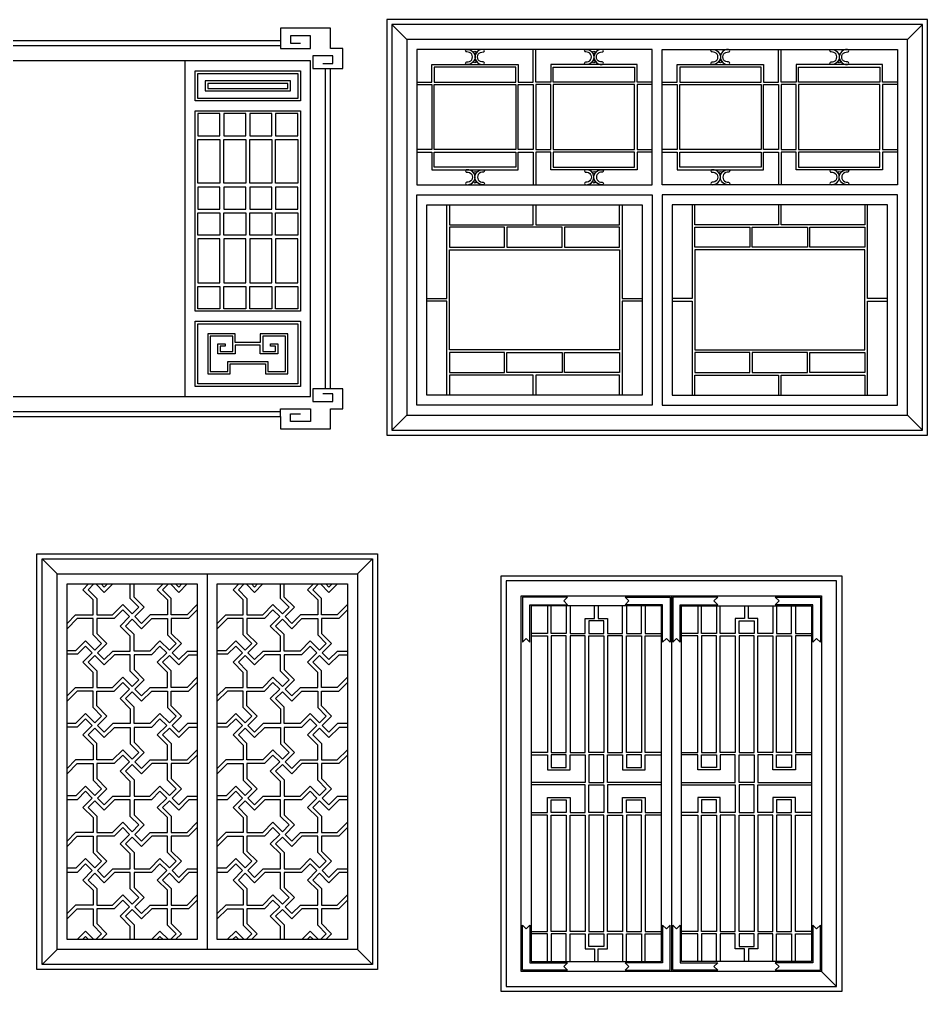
# Model space of a CAD drawing. Extents: x -66030 to 95157, y -13132 to 45879.
# Drawn here: x 46449 to 50076, y 12724 to 16606 of the extents above; entities that cross this region are included whole.
import ezdxf

# ---------------------------------------------------------------- set-up
doc = ezdxf.new("R2010")
doc.units = 0
doc.header["$LTSCALE"] = 100
doc.header["$MEASUREMENT"] = 0
for name, color, linetype in [('3', 11, 'CONTINUOUS'), ('4', 121, 'CONTINUOUS'), ('7', 105, 'CONTINUOUS')]:
    doc.layers.add(name, color=color, linetype=linetype)

# ---------------------------------------------------------------- blocks, each defined once
blk = doc.blocks.new('窗-019')
at = {"layer": '3'}
for points in [[(200, 1550), (200, 1520), (80, 1520), (80, 1570), (160, 1570), (160, 1540), (120, 1540)], [(2000, 1550), (2000, 1520), (2120, 1520), (2120, 1570), (2040, 1570), (2040, 1540), (2080, 1540)], [(2000, 1530), (200, 1530)], [(0, 1440), (70, 1440), (70, 1490), (-10, 1490), (-10, 1460), (30, 1460)], [(2170, 1460), (2210, 1460), (2210, 1490), (2130, 1490), (2130, 1440), (2200, 1440)], [(20, 1440), (20, 160)], [(2180, 160), (2180, 1440)], [(0, 160), (70, 160), (70, 110), (-10, 110), (-10, 140), (30, 140)], [(2200, 160), (2130, 160), (2130, 110), (2210, 110), (2210, 140), (2170, 140)], [(199.83, 50), (199.83, 80), (80, 80), (80, 30), (160, 30), (160, 60), (120, 60)], [(2000, 50), (2000, 80), (2120, 80), (2120, 30), (2040, 30), (2040, 60), (2080, 60)], [(200, 70), (2000, 70)]]:
    blk.add_lwpolyline(points, dxfattribs=at)
for points in [[(530, 1320), (530, 1420), (130, 1420), (130, 1320)], [(1670, 1320), (1670, 1420), (2070, 1420), (2070, 1320)], [(500, 1390), (500, 1350), (160, 1350), (160, 1390)], [(490, 1380), (490, 1360), (170, 1360), (170, 1380)], [(1700, 1390), (1700, 1350), (2040, 1350), (2040, 1390)], [(1710, 1380), (1710, 1360), (2030, 1360), (2030, 1380)], [(130, 1260), (218.75, 1260), (218.75, 1171.25), (130, 1171.25)], [(233.75, 1260), (322.5, 1260), (322.5, 1171.25), (233.75, 1171.25)], [(337.5, 1260), (426.25, 1260), (426.25, 1171.25), (337.5, 1171.25)], [(441.25, 1260), (530, 1260), (530, 1171.25), (441.25, 1171.25)], [(1758.75, 1260), (1670, 1260), (1670, 1171.25), (1758.75, 1171.25)], [(1862.5, 1260), (1773.75, 1260), (1773.75, 1171.25), (1862.5, 1171.25)], [(1966.25, 1260), (1877.5, 1260), (1877.5, 1171.25), (1966.25, 1171.25)], [(2070, 1260), (1981.25, 1260), (1981.25, 1171.25), (2070, 1171.25)], [(130, 1156.25), (130, 981.25), (218.75, 981.25), (218.75, 1156.25)], [(233.75, 1156.25), (233.75, 981.25), (322.5, 981.25), (322.5, 1156.25)], [(337.5, 1156.25), (337.5, 981.25), (426.25, 981.25), (426.25, 1156.25)], [(441.25, 1156.25), (441.25, 981.25), (530, 981.25), (530, 1156.25)], [(1758.75, 1156.25), (1758.75, 981.25), (1670, 981.25), (1670, 1156.25)], [(1862.5, 1156.25), (1862.5, 981.25), (1773.75, 981.25), (1773.75, 1156.25)], [(1966.25, 1156.25), (1966.25, 981.25), (1877.5, 981.25), (1877.5, 1156.25)], [(2070, 1156.25), (2070, 981.25), (1981.25, 981.25), (1981.25, 1156.25)], [(130, 966.25), (218.75, 966.25), (218.75, 877.5), (130, 877.5)], [(233.75, 966.25), (322.5, 966.25), (322.5, 877.5), (233.75, 877.5)], [(337.5, 966.25), (426.25, 966.25), (426.25, 877.5), (337.5, 877.5)], [(441.25, 966.25), (530, 966.25), (530, 877.5), (441.25, 877.5)], [(1758.75, 966.25), (1670, 966.25), (1670, 877.5), (1758.75, 877.5)], [(1862.5, 966.25), (1773.75, 966.25), (1773.75, 877.5), (1862.5, 877.5)], [(1966.25, 966.25), (1877.5, 966.25), (1877.5, 877.5), (1966.25, 877.5)], [(2070, 966.25), (1981.25, 966.25), (1981.25, 877.5), (2070, 877.5)], [(130, 773.75), (218.75, 773.75), (218.75, 862.5), (130, 862.5)], [(233.75, 773.75), (322.5, 773.75), (322.5, 862.5), (233.75, 862.5)], [(337.5, 773.75), (426.25, 773.75), (426.25, 862.5), (337.5, 862.5)], [(441.25, 773.75), (530, 773.75), (530, 862.5), (441.25, 862.5)], [(1758.75, 773.75), (1670, 773.75), (1670, 862.5), (1758.75, 862.5)], [(1862.5, 773.75), (1773.75, 773.75), (1773.75, 862.5), (1862.5, 862.5)], [(1966.25, 773.75), (1877.5, 773.75), (1877.5, 862.5), (1966.25, 862.5)], [(2070, 773.75), (1981.25, 773.75), (1981.25, 862.5), (2070, 862.5)], [(130, 583.75), (130, 758.75), (218.75, 758.75), (218.75, 583.75)], [(233.75, 583.75), (233.75, 758.75), (322.5, 758.75), (322.5, 583.75)], [(337.5, 583.75), (337.5, 758.75), (426.25, 758.75), (426.25, 583.75)], [(441.25, 583.75), (441.25, 758.75), (530, 758.75), (530, 583.75)], [(1758.75, 583.75), (1758.75, 758.75), (1670, 758.75), (1670, 583.75)], [(1862.5, 583.75), (1862.5, 758.75), (1773.75, 758.75), (1773.75, 583.75)], [(1966.25, 583.75), (1966.25, 758.75), (1877.5, 758.75), (1877.5, 583.75)], [(2070, 583.75), (2070, 758.75), (1981.25, 758.75), (1981.25, 583.75)], [(130, 480), (218.75, 480), (218.75, 568.75), (130, 568.75)], [(233.75, 480), (322.5, 480), (322.5, 568.75), (233.75, 568.75)], [(337.5, 480), (426.25, 480), (426.25, 568.75), (337.5, 568.75)], [(441.25, 480), (530, 480), (530, 568.75), (441.25, 568.75)], [(1758.75, 480), (1670, 480), (1670, 568.75), (1758.75, 568.75)], [(1862.5, 480), (1773.75, 480), (1773.75, 568.75), (1862.5, 568.75)], [(1966.25, 480), (1877.5, 480), (1877.5, 568.75), (1966.25, 568.75)], [(2070, 480), (1981.25, 480), (1981.25, 568.75), (2070, 568.75)], [(130, 180), (530, 180), (530, 420), (130, 420)], [(2070, 180), (1670, 180), (1670, 420), (2070, 420)], [(260, 260), (260, 220), (170, 220), (170, 380), (280, 380), (280, 345), (380, 345), (380, 380), (490, 380), (490, 220), (400, 220), (400, 260)], [(390, 310), (390, 370), (480, 370), (480, 230), (410, 230), (410, 270), (250, 270), (250, 230), (180, 230), (180, 370), (270, 370), (270, 310), (220, 310), (220, 330), (240, 330), (240, 340), (210, 340), (210, 300), (280, 300), (280, 335), (380, 335), (380, 300), (450, 300), (450, 340), (420, 340), (420, 330), (440, 330), (440, 310)], [(1940, 260), (1940, 220), (2030, 220), (2030, 380), (1920, 380), (1920, 345), (1820, 345), (1820, 380), (1710, 380), (1710, 220), (1800, 220), (1800, 260)], [(1810, 310), (1810, 370), (1720, 370), (1720, 230), (1790, 230), (1790, 270), (1950, 270), (1950, 230), (2020, 230), (2020, 370), (1930, 370), (1930, 310), (1980, 310), (1980, 330), (1960, 330), (1960, 340), (1990, 340), (1990, 300), (1920, 300), (1920, 335), (1820, 335), (1820, 300), (1750, 300), (1750, 340), (1780, 340), (1780, 330), (1760, 330), (1760, 310)]]:
    blk.add_lwpolyline(points, close=True, dxfattribs=at)
at = {"layer": '4'}
for p, q in [((580, 130), (580, 1470)), ((1620, 130), (1620, 1470))]:
    blk.add_line(p, q, dxfattribs=at)
for points in [[(2000, 50), (2000, 0), (2200, 0), (2200, 80), (2250, 80), (2250, 160), (2200, 160), (2200, 1440), (2250, 1440), (2250, 1520), (2200, 1520), (2200, 1600), (2000, 1600), (2000, 1550), (200, 1550), (200, 1600), (0, 1600), (0, 1520), (-50, 1520), (-50, 1440), (0, 1440), (0, 160), (-50, 160), (-50, 80), (0, 80), (0, 0), (200, 0), (200, 50)], [(80, 130), (2120, 130), (2120, 1470), (80, 1470)]]:
    blk.add_lwpolyline(points, close=True, dxfattribs=at)
for points in [[(0, 1550), (0, 1550), (0, 1520)], [(0, 80), (0, 50)], [(2200, 50), (2200, 80)]]:
    blk.add_lwpolyline(points, dxfattribs=at)
at = {"layer": '7'}
for points in [[(540, 1310), (540, 1430), (120, 1430), (120, 1310)], [(1660, 1310), (1660, 1430), (2080, 1430), (2080, 1310)], [(120, 470), (540, 470), (540, 1270), (120, 1270)], [(2080, 470), (1660, 470), (1660, 1270), (2080, 1270)], [(120, 170), (540, 170), (540, 430), (120, 430)], [(2080, 170), (1660, 170), (1660, 430), (2080, 430)]]:
    blk.add_lwpolyline(points, close=True, dxfattribs=at)
blk = doc.blocks.new('窗-018')
at = {"layer": '3'}
for points in [[(20, 20), (2140, 20), (2140, 1640), (20, 1640)], [(190, 1470), (190, 1410), (515, 1410), (515, 1470)], [(990, 1470), (990, 1410), (665, 1410), (665, 1470)], [(1170, 1470), (1170, 1410), (1495, 1410), (1495, 1470)], [(1970, 1470), (1970, 1410), (1645, 1410), (1645, 1470)], [(190, 1140), (190, 1400), (515, 1400), (515, 1140)], [(525, 1140), (525, 1400), (585, 1400), (585, 1140)], [(655, 1140), (655, 1400), (595, 1400), (595, 1140)], [(990, 1140), (990, 1400), (665, 1400), (665, 1140)], [(1170, 1140), (1170, 1400), (1495, 1400), (1495, 1140)], [(1505, 1140), (1505, 1400), (1565, 1400), (1565, 1140)], [(1635, 1140), (1635, 1400), (1575, 1400), (1575, 1140)], [(1970, 1140), (1970, 1400), (1645, 1400), (1645, 1140)], [(515, 1130), (515, 1070), (190, 1070), (190, 1130)], [(665, 1130), (665, 1070), (990, 1070), (990, 1130)], [(1495, 1130), (1495, 1070), (1170, 1070), (1170, 1130)], [(1645, 1130), (1645, 1070), (1970, 1070), (1970, 1130)], [(250, 750), (470, 750), (470, 830), (250, 830)], [(480, 830), (480, 750), (700, 750), (700, 830)], [(710, 750), (930, 750), (930, 830), (710, 830)], [(1450, 750), (1230, 750), (1230, 830), (1450, 830)], [(1680, 830), (1680, 750), (1460, 750), (1460, 830)], [(1910, 750), (1690, 750), (1690, 830), (1910, 830)], [(930, 740), (930, 340), (250, 340), (250, 740)], [(1230, 740), (1230, 340), (1910, 340), (1910, 740)], [(470, 250), (470, 330), (250, 330), (250, 250)], [(700, 330), (700, 250), (480, 250), (480, 330)], [(710, 330), (930, 330), (930, 250), (710, 250)], [(1450, 330), (1230, 330), (1230, 250), (1450, 250)], [(1460, 330), (1460, 250), (1680, 250), (1680, 330)], [(1690, 250), (1690, 330), (1910, 330), (1910, 250)]]:
    blk.add_lwpolyline(points, close=True, dxfattribs=at)
for points in [[(120, 1410), (180, 1410), (180, 1480), (525, 1480), (525, 1410), (585, 1410), (585, 1540)], [(1060, 1410), (1000, 1410), (1000, 1480), (655, 1480), (655, 1410), (595, 1410), (595, 1540)], [(1100, 1410), (1160, 1410), (1160, 1480), (1505, 1480), (1505, 1410), (1565, 1410), (1565, 1540)], [(2040, 1410), (1980, 1410), (1980, 1480), (1635, 1480), (1635, 1410), (1575, 1410), (1575, 1540)], [(120, 1400), (180, 1400), (180, 1140), (120, 1140)], [(1060, 1400), (1000, 1400), (1000, 1140), (1060, 1140)], [(1100, 1400), (1160, 1400), (1160, 1140), (1100, 1140)], [(2040, 1400), (1980, 1400), (1980, 1140), (2040, 1140)], [(120, 1130), (180, 1130), (180, 1060), (525, 1060), (525, 1130), (585, 1130), (585, 1000)], [(1060, 1130), (1000, 1130), (1000, 1060), (655, 1060), (655, 1130), (595, 1130), (595, 1000)], [(1100, 1130), (1160, 1130), (1160, 1060), (1505, 1060), (1505, 1130), (1565, 1130), (1565, 1000)], [(2040, 1130), (1980, 1130), (1980, 1060), (1635, 1060), (1635, 1130), (1575, 1130), (1575, 1000)], [(160, 545), (240, 545), (240, 920)], [(250, 920), (250, 840), (585, 840), (585, 920)], [(595, 920), (595, 840), (930, 840), (930, 920)], [(940, 920), (940, 545), (1020, 545)], [(1220, 920), (1220, 545), (1140, 545)], [(1565, 920), (1565, 840), (1230, 840), (1230, 920)], [(1910, 920), (1910, 840), (1575, 840), (1575, 920)], [(2000, 545), (1920, 545), (1920, 920)], [(240, 160), (240, 535), (160, 535)], [(1020, 535), (940, 535), (940, 160)], [(1140, 535), (1220, 535), (1220, 160)], [(1920, 160), (1920, 535), (2000, 535)], [(585, 160), (585, 240), (250, 240), (250, 160)], [(930, 160), (930, 240), (595, 240), (595, 160)], [(1230, 160), (1230, 240), (1565, 240), (1565, 160)], [(1575, 160), (1575, 240), (1910, 240), (1910, 160)]]:
    blk.add_lwpolyline(points, dxfattribs=at)
for points in [[(319.9, 1490.1, 1.135164), (319.9, 1530, -1.012938), (319.9, 1539.9, -1.09276), (319.9, 1480.1, -1.012068)], [(385.1, 1490.1, -1.135164), (385.1, 1530, 1.012938), (385.1, 1539.9, 1.09276), (385.1, 1480.1, 1.012068)], [(794.9, 1490.1, 1.135164), (794.9, 1530, -1.012938), (794.9, 1539.9, -1.09276), (794.9, 1480.1, -1.012068)], [(860.1, 1490.1, -1.135164), (860.1, 1530, 1.012938), (860.1, 1539.9, 1.09276), (860.1, 1480.1, 1.012068)], [(1299.9, 1490.1, 1.135164), (1299.9, 1530, -1.012938), (1299.9, 1539.9, -1.09276), (1299.9, 1480.1, -1.012068)], [(1365.1, 1490.1, -1.135164), (1365.1, 1530, 1.012938), (1365.1, 1539.9, 1.09276), (1365.1, 1480.1, 1.012068)], [(1774.9, 1490.1, 1.135164), (1774.9, 1530, -1.012938), (1774.9, 1539.9, -1.09276), (1774.9, 1480.1, -1.012068)], [(1840.1, 1490.1, -1.135164), (1840.1, 1530, 1.012938), (1840.1, 1539.9, 1.09276), (1840.1, 1480.1, 1.012068)], [(319.9, 1049.9, -1.135164), (319.9, 1010.1, 1.012938), (319.9, 1000.1, 1.09276), (319.9, 1059.9, 1.012068)], [(385.1, 1049.9, 1.135164), (385.1, 1010.1, -1.012938), (385.1, 1000.1, -1.09276), (385.1, 1059.9, -1.012068)], [(794.9, 1049.9, -1.135164), (794.9, 1010.1, 1.012938), (794.9, 1000.1, 1.09276), (794.9, 1059.9, 1.012068)], [(860.1, 1049.9, 1.135164), (860.1, 1010.1, -1.012938), (860.1, 1000.1, -1.09276), (860.1, 1059.9, -1.012068)], [(1299.9, 1049.9, -1.135164), (1299.9, 1010.1, 1.012938), (1299.9, 1000.1, 1.09276), (1299.9, 1059.9, 1.012068)], [(1365.1, 1049.9, 1.135164), (1365.1, 1010.1, -1.012938), (1365.1, 1000.1, -1.09276), (1365.1, 1059.9, -1.012068)], [(1774.9, 1049.9, -1.135164), (1774.9, 1010.1, 1.012938), (1774.9, 1000.1, 1.09276), (1774.9, 1059.9, 1.012068)], [(1840.1, 1049.9, 1.135164), (1840.1, 1010.1, -1.012938), (1840.1, 1000.1, -1.09276), (1840.1, 1059.9, -1.012068)]]:
    blk.add_lwpolyline(points, format="xyb", close=True, dxfattribs=at)
for centre in [(352.4, 1528.2), (827.6, 1528.2), (352.4, 1491.8), (827.6, 1491.8), (1332.4, 1491.8), (1807.6, 1491.8), (352.4, 1048.2), (827.6, 1048.2), (1332.4, 1048.2), (1807.6, 1048.2), (352.4, 1011.8), (827.6, 1011.8)]:
    blk.add_circle(centre, 5, dxfattribs=at)
at = {"layer": '4'}
for points in [[(0, 0), (2160, 0), (2160, 1660), (0, 1660)], [(80, 80), (2080, 80), (2080, 1580), (80, 1580)]]:
    blk.add_lwpolyline(points, close=True, dxfattribs=at)
at = {"layer": '7'}
for p, q in [((80, 1580), (20, 1640)), ((2140, 1640), (2080, 1580)), ((80, 80), (20, 20)), ((2080, 80), (2140, 20))]:
    blk.add_line(p, q, dxfattribs=at)
for points in [[(1060, 1000), (1060, 1540), (120, 1540), (120, 1000)], [(1100, 1000), (1100, 1540), (2040, 1540), (2040, 1000)], [(1060, 120), (120, 120), (120, 960), (1060, 960)], [(1100, 120), (2040, 120), (2040, 960), (1100, 960)], [(1020, 160), (160, 160), (160, 920), (1020, 920)], [(1140, 160), (2000, 160), (2000, 920), (1140, 920)]]:
    blk.add_lwpolyline(points, close=True, dxfattribs=at)
blk = doc.blocks.new('窗-024')
at = {"layer": '3'}
for points in [[(20, 1640), (1340, 1640), (1340, 20), (20, 20)], [(303.1, 1272.2), (372.5, 1272.2), (372.5, 1331.5), (331.9, 1372.1), (369.4, 1409.6), (342.5, 1436.5), (308.1, 1402.1), (238.7, 1402.1), (238.7, 1342.8), (279.4, 1302.2), (241.9, 1264.7), (268.7, 1237.8)], [(903.1, 1272.2), (972.5, 1272.2), (972.5, 1331.5), (931.9, 1372.1), (969.4, 1409.6), (942.5, 1436.5), (908.1, 1402.1), (838.7, 1402.1), (838.7, 1342.8), (879.4, 1302.2), (841.9, 1264.7), (868.7, 1237.8)], [(521.2, 1336.6), (555.6, 1302.2), (528.7, 1275.3), (491.2, 1312.8), (450.6, 1272.2), (387.5, 1272.2), (387.5, 1337.7), (353.1, 1372.1), (380, 1399), (417.5, 1361.5), (458.1, 1402.1), (521.2, 1402.1)], [(1121.2, 1336.6), (1155.6, 1302.2), (1128.7, 1275.3), (1091.2, 1312.8), (1050.6, 1272.2), (987.5, 1272.2), (987.5, 1337.7), (953.1, 1372.1), (980, 1399), (1017.5, 1361.5), (1058.1, 1402.1), (1121.2, 1402.1)], [(428.1, 1157.3), (390.6, 1119.8), (417.5, 1092.9), (451.9, 1127.3), (521.2, 1127.3), (521.2, 1186.6), (480.6, 1227.2), (518.1, 1264.7), (491.2, 1291.6), (456.9, 1257.2), (387.5, 1257.2), (387.5, 1197.9)], [(1028.1, 1157.3), (990.6, 1119.8), (1017.5, 1092.9), (1051.9, 1127.3), (1121.2, 1127.3), (1121.2, 1186.6), (1080.6, 1227.2), (1118.1, 1264.7), (1091.2, 1291.6), (1056.9, 1257.2), (987.5, 1257.2), (987.5, 1197.9)], [(238.7, 1192.8), (238.7, 1127.3), (301.9, 1127.3), (342.5, 1167.9), (380, 1130.4), (406.9, 1157.3), (372.5, 1191.7), (372.5, 1257.2), (309.4, 1257.2), (268.7, 1216.6), (231.2, 1254.1), (204.4, 1227.2)], [(838.7, 1192.8), (838.7, 1127.3), (901.9, 1127.3), (942.5, 1167.9), (980, 1130.4), (1006.9, 1157.3), (972.5, 1191.7), (972.5, 1257.2), (909.4, 1257.2), (868.7, 1216.6), (831.2, 1254.1), (804.4, 1227.2)], [(369.4, 1119.8), (331.9, 1082.3), (372.5, 1041.7), (372.5, 982.4), (303.1, 982.4), (268.7, 948), (241.9, 974.9), (279.4, 1012.4), (238.7, 1053), (238.7, 1112.3), (308.1, 1112.3), (342.5, 1146.7)], [(969.4, 1119.8), (931.9, 1082.3), (972.5, 1041.7), (972.5, 982.4), (903.1, 982.4), (868.7, 948), (841.9, 974.9), (879.4, 1012.4), (838.7, 1053), (838.7, 1112.3), (908.1, 1112.3), (942.5, 1146.7)], [(528.7, 985.5), (491.2, 1023), (450.6, 982.4), (387.5, 982.4), (387.5, 1047.9), (353.1, 1082.3), (380, 1109.2), (417.5, 1071.7), (458.1, 1112.3), (521.2, 1112.3), (521.2, 1046.8), (555.6, 1012.4), (528.7, 985.5)], [(1128.7, 985.5), (1091.2, 1023), (1050.6, 982.4), (987.5, 982.4), (987.5, 1047.9), (953.1, 1082.3), (980, 1109.2), (1017.5, 1071.7), (1058.1, 1112.3), (1121.2, 1112.3), (1121.2, 1046.8), (1155.6, 1012.4), (1128.7, 985.5)], [(387.5, 967.4), (387.5, 908.1), (428.1, 867.5), (390.6, 830), (417.5, 803.1), (451.9, 837.5), (521.2, 837.5), (521.2, 896.8), (480.6, 937.4), (518.1, 974.9), (491.2, 1001.8), (456.9, 967.4)], [(987.5, 967.4), (987.5, 908.1), (1028.1, 867.5), (990.6, 830), (1017.5, 803.1), (1051.9, 837.5), (1121.2, 837.5), (1121.2, 896.8), (1080.6, 937.4), (1118.1, 974.9), (1091.2, 1001.8), (1056.9, 967.4)], [(372.5, 901.9), (406.9, 867.5), (380, 840.6), (342.5, 878.1), (301.9, 837.5), (238.7, 837.5), (238.7, 903), (204.4, 937.4), (231.2, 964.3), (268.7, 926.8), (309.4, 967.4), (372.5, 967.4)], [(972.5, 901.9), (1006.9, 867.5), (980, 840.6), (942.5, 878.1), (901.9, 837.5), (838.7, 837.5), (838.7, 903), (804.4, 937.4), (831.2, 964.3), (868.7, 926.8), (909.4, 967.4), (972.5, 967.4)], [(238.7, 763.2), (279.4, 722.6), (241.9, 685.1), (268.7, 658.2), (303.1, 692.6), (372.5, 692.6), (372.5, 751.9), (331.9, 792.5), (369.4, 830), (342.5, 856.9), (308.1, 822.5), (238.7, 822.5)], [(838.7, 763.2), (879.4, 722.6), (841.9, 685.1), (868.7, 658.2), (903.1, 692.6), (972.5, 692.6), (972.5, 751.9), (931.9, 792.5), (969.4, 830), (942.5, 856.9), (908.1, 822.5), (838.7, 822.5)], [(521.2, 822.5), (458.1, 822.5), (417.5, 781.9), (380, 819.4), (353.1, 792.5), (387.5, 758.1), (387.5, 692.6), (450.6, 692.6), (491.2, 733.2), (528.7, 695.7), (555.6, 722.6), (521.2, 757)], [(1121.2, 822.5), (1058.1, 822.5), (1017.5, 781.9), (980, 819.4), (953.1, 792.5), (987.5, 758.1), (987.5, 692.6), (1050.6, 692.6), (1091.2, 733.2), (1128.7, 695.7), (1155.6, 722.6), (1121.2, 757)], [(387.5, 677.6), (387.5, 618.3), (428.1, 577.7), (390.6, 540.2), (417.5, 513.3), (451.9, 547.7), (521.2, 547.7), (521.2, 607), (480.6, 647.6), (518.1, 685.1), (491.2, 712), (456.9, 677.6)], [(987.5, 677.6), (987.5, 618.3), (1028.1, 577.7), (990.6, 540.2), (1017.5, 513.3), (1051.9, 547.7), (1121.2, 547.7), (1121.2, 607), (1080.6, 647.6), (1118.1, 685.1), (1091.2, 712), (1056.9, 677.6)], [(268.7, 637), (231.2, 674.5), (204.4, 647.6), (238.7, 613.2), (238.7, 547.7), (301.9, 547.7), (342.5, 588.3), (380, 550.8), (406.9, 577.7), (372.5, 612.1), (372.5, 677.6), (309.4, 677.6)], [(868.7, 637), (831.2, 674.5), (804.4, 647.6), (838.7, 613.2), (838.7, 547.7), (901.9, 547.7), (942.5, 588.3), (980, 550.8), (1006.9, 577.7), (972.5, 612.1), (972.5, 677.6), (909.4, 677.6)], [(238.7, 473.4), (279.4, 432.8), (241.9, 395.3), (268.7, 368.4), (303.1, 402.8), (372.5, 402.8), (372.5, 462.1), (331.9, 502.7), (369.4, 540.2), (342.5, 567.1), (308.1, 532.7), (238.7, 532.7)], [(838.7, 473.4), (879.4, 432.8), (841.9, 395.3), (868.7, 368.4), (903.1, 402.8), (972.5, 402.8), (972.5, 462.1), (931.9, 502.7), (969.4, 540.2), (942.5, 567.1), (908.1, 532.7), (838.7, 532.7)], [(521.2, 532.7), (458.1, 532.7), (417.5, 492.1), (380, 529.6), (353.1, 502.7), (387.5, 468.3), (387.5, 402.8), (450.6, 402.8), (491.2, 443.4), (528.7, 405.9), (555.6, 432.8), (521.2, 467.2)], [(1121.2, 532.7), (1058.1, 532.7), (1017.5, 492.1), (980, 529.6), (953.1, 502.7), (987.5, 468.3), (987.5, 402.8), (1050.6, 402.8), (1091.2, 443.4), (1128.7, 405.9), (1155.6, 432.8), (1121.2, 467.2)], [(387.5, 387.8), (387.5, 328.5), (428.1, 287.9), (390.6, 250.4), (417.5, 223.5), (451.9, 257.9), (521.2, 257.9), (521.2, 317.2), (480.6, 357.8), (518.1, 395.3), (491.2, 422.2), (456.9, 387.8)], [(987.5, 387.8), (987.5, 328.5), (1028.1, 287.9), (990.6, 250.4), (1017.5, 223.5), (1051.9, 257.9), (1121.2, 257.9), (1121.2, 317.2), (1080.6, 357.8), (1118.1, 395.3), (1091.2, 422.2), (1056.9, 387.8)], [(268.7, 347.2), (231.2, 384.7), (204.4, 357.8), (238.7, 323.4), (238.7, 257.9), (301.9, 257.9), (342.5, 298.5), (380, 261), (406.9, 287.9), (372.5, 322.3), (372.5, 387.8), (309.4, 387.8)], [(868.7, 347.2), (831.2, 384.7), (804.4, 357.8), (838.7, 323.4), (838.7, 257.9), (901.9, 257.9), (942.5, 298.5), (980, 261), (1006.9, 287.9), (972.5, 322.3), (972.5, 387.8), (909.4, 387.8)]]:
    blk.add_lwpolyline(points, close=True, dxfattribs=at)
for points in [[(120, 1382.7), (154.4, 1417.1), (223.7, 1417.1), (223.7, 1476.4), (183.1, 1517), (206.2, 1540)], [(227.4, 1540), (204.4, 1517), (238.7, 1482.6), (238.7, 1417.1), (301.9, 1417.1), (342.5, 1457.7), (380, 1420.2), (406.9, 1447.1), (372.5, 1481.5), (372.5, 1540)], [(302.4, 1540), (268.7, 1506.4), (235.1, 1540)], [(256.3, 1540), (268.7, 1527.6), (281.2, 1540)], [(503.7, 1540), (480.6, 1517), (521.2, 1476.4), (521.2, 1417.1), (451.9, 1417.1), (417.5, 1382.7), (390.6, 1409.6), (428.1, 1447.1), (387.5, 1487.7), (387.5, 1540)], [(640, 1457.7), (599.4, 1417.1), (536.2, 1417.1), (536.2, 1482.6), (501.9, 1517), (524.9, 1540)], [(532.6, 1540), (566.2, 1506.4), (599.9, 1540)], [(578.7, 1540), (566.2, 1527.6), (553.8, 1540)], [(720, 1382.7), (754.4, 1417.1), (823.7, 1417.1), (823.7, 1476.4), (783.1, 1517), (806.2, 1540)], [(827.4, 1540), (804.4, 1517), (838.7, 1482.6), (838.7, 1417.1), (901.9, 1417.1), (942.5, 1457.7), (980, 1420.2), (1006.9, 1447.1), (972.5, 1481.5), (972.5, 1540)], [(902.4, 1540), (868.7, 1506.4), (835.1, 1540)], [(856.3, 1540), (868.7, 1527.6), (881.2, 1540)], [(1103.7, 1540), (1080.6, 1517), (1121.2, 1476.4), (1121.2, 1417.1), (1051.9, 1417.1), (1017.5, 1382.7), (990.6, 1409.6), (1028.1, 1447.1), (987.5, 1487.7), (987.5, 1540)], [(1240, 1457.7), (1199.4, 1417.1), (1136.2, 1417.1), (1136.2, 1482.6), (1101.9, 1517), (1124.9, 1540)], [(1132.6, 1540), (1166.2, 1506.4), (1199.9, 1540)], [(1178.7, 1540), (1166.2, 1527.6), (1153.8, 1540)], [(640, 1436.5), (605.6, 1402.1), (536.2, 1402.1), (536.2, 1342.8), (576.9, 1302.2), (539.4, 1264.7), (566.2, 1237.8), (600.6, 1272.2), (640, 1272.2)], [(1240, 1436.5), (1205.6, 1402.1), (1136.2, 1402.1), (1136.2, 1342.8), (1176.9, 1302.2), (1139.4, 1264.7), (1166.2, 1237.8), (1200.6, 1272.2), (1240, 1272.2)], [(120, 1274.1), (155.1, 1274.1), (193.7, 1312.8), (231.2, 1275.3), (258.1, 1302.2), (223.7, 1336.6), (223.7, 1402.1), (160.6, 1402.1), (120, 1361.5)], [(720, 1274.1), (755.1, 1274.1), (793.7, 1312.8), (831.2, 1275.3), (858.1, 1302.2), (823.7, 1336.6), (823.7, 1402.1), (760.6, 1402.1), (720, 1361.5)], [(120, 1092.9), (154.4, 1127.3), (223.7, 1127.3), (223.7, 1186.6), (183.1, 1227.2), (220.6, 1264.7), (193.7, 1291.6), (161.3, 1259.1), (120, 1259.1)], [(720, 1092.9), (754.4, 1127.3), (823.7, 1127.3), (823.7, 1186.6), (783.1, 1227.2), (820.6, 1264.7), (793.7, 1291.6), (761.3, 1259.1), (720, 1259.1)], [(640, 1167.9), (599.4, 1127.3), (536.2, 1127.3), (536.2, 1192.8), (501.9, 1227.2), (528.7, 1254.1), (566.2, 1216.6), (606.9, 1257.2), (640, 1257.2)], [(1240, 1167.9), (1199.4, 1127.3), (1136.2, 1127.3), (1136.2, 1192.8), (1101.9, 1227.2), (1128.7, 1254.1), (1166.2, 1216.6), (1206.9, 1257.2), (1240, 1257.2)], [(640, 982.4), (600.6, 982.4), (566.2, 948), (539.4, 974.9), (576.9, 1012.4), (536.2, 1053), (536.2, 1112.3), (605.6, 1112.3), (640, 1146.7)], [(1240, 982.4), (1200.6, 982.4), (1166.2, 948), (1139.4, 974.9), (1176.9, 1012.4), (1136.2, 1053), (1136.2, 1112.3), (1205.6, 1112.3), (1240, 1146.7)], [(120, 984.3), (155.1, 984.3), (193.7, 1023), (231.2, 985.5), (258.1, 1012.4), (223.7, 1046.8), (223.7, 1112.3), (160.6, 1112.3), (120, 1071.7)], [(720, 984.3), (755.1, 984.3), (793.7, 1023), (831.2, 985.5), (858.1, 1012.4), (823.7, 1046.8), (823.7, 1112.3), (760.6, 1112.3), (720, 1071.7)], [(120, 969.3), (161.3, 969.3), (193.7, 1001.8), (220.6, 974.9), (183.1, 937.4), (223.7, 896.8), (223.7, 837.5), (154.4, 837.5), (120, 803.1)], [(720, 969.3), (761.3, 969.3), (793.7, 1001.8), (820.6, 974.9), (783.1, 937.4), (823.7, 896.8), (823.7, 837.5), (754.4, 837.5), (720, 803.1)], [(640, 967.4), (606.9, 967.4), (566.2, 926.8), (528.7, 964.3), (501.9, 937.4), (536.2, 903), (536.2, 837.5), (599.4, 837.5), (640, 878.1)], [(1240, 967.4), (1206.9, 967.4), (1166.2, 926.8), (1128.7, 964.3), (1101.9, 937.4), (1136.2, 903), (1136.2, 837.5), (1199.4, 837.5), (1240, 878.1)], [(640, 856.9), (605.6, 822.5), (536.2, 822.5), (536.2, 763.2), (576.9, 722.6), (539.4, 685.1), (566.2, 658.2), (600.6, 692.6), (640, 692.6)], [(1240, 856.9), (1205.6, 822.5), (1136.2, 822.5), (1136.2, 763.2), (1176.9, 722.6), (1139.4, 685.1), (1166.2, 658.2), (1200.6, 692.6), (1240, 692.6)], [(120, 781.9), (160.6, 822.5), (223.7, 822.5), (223.7, 757), (258.1, 722.6), (231.2, 695.7), (193.7, 733.2), (155.1, 694.5), (120, 694.5)], [(720, 781.9), (760.6, 822.5), (823.7, 822.5), (823.7, 757), (858.1, 722.6), (831.2, 695.7), (793.7, 733.2), (755.1, 694.5), (720, 694.5)], [(120, 679.5), (161.3, 679.5), (193.7, 712), (220.6, 685.1), (183.1, 647.6), (223.7, 607), (223.7, 547.7), (154.4, 547.7), (120, 513.3)], [(720, 679.5), (761.3, 679.5), (793.7, 712), (820.6, 685.1), (783.1, 647.6), (823.7, 607), (823.7, 547.7), (754.4, 547.7), (720, 513.3)], [(640, 677.6), (606.9, 677.6), (566.2, 637), (528.7, 674.5), (501.9, 647.6), (536.2, 613.2), (536.2, 547.7), (599.4, 547.7), (640, 588.3)], [(1240, 677.6), (1206.9, 677.6), (1166.2, 637), (1128.7, 674.5), (1101.9, 647.6), (1136.2, 613.2), (1136.2, 547.7), (1199.4, 547.7), (1240, 588.3)], [(640, 567.1), (605.6, 532.7), (536.2, 532.7), (536.2, 473.4), (576.9, 432.8), (539.4, 395.3), (566.2, 368.4), (600.6, 402.8), (640, 402.8)], [(1240, 567.1), (1205.6, 532.7), (1136.2, 532.7), (1136.2, 473.4), (1176.9, 432.8), (1139.4, 395.3), (1166.2, 368.4), (1200.6, 402.8), (1240, 402.8)], [(120, 492.1), (160.6, 532.7), (223.7, 532.7), (223.7, 467.2), (258.1, 432.8), (231.2, 405.9), (193.7, 443.4), (155.1, 404.8), (120, 404.8)], [(720, 492.1), (760.6, 532.7), (823.7, 532.7), (823.7, 467.2), (858.1, 432.8), (831.2, 405.9), (793.7, 443.4), (755.1, 404.8), (720, 404.8)], [(120, 389.8), (161.3, 389.8), (193.7, 422.2), (220.6, 395.3), (183.1, 357.8), (223.7, 317.2), (223.7, 257.9), (154.4, 257.9), (120, 223.5)], [(720, 389.8), (761.3, 389.8), (793.7, 422.2), (820.6, 395.3), (783.1, 357.8), (823.7, 317.2), (823.7, 257.9), (754.4, 257.9), (720, 223.5)], [(640, 387.8), (606.9, 387.8), (566.2, 347.2), (528.7, 384.7), (501.9, 357.8), (536.2, 323.4), (536.2, 257.9), (599.4, 257.9), (640, 298.5)], [(1240, 387.8), (1206.9, 387.8), (1166.2, 347.2), (1128.7, 384.7), (1101.9, 357.8), (1136.2, 323.4), (1136.2, 257.9), (1199.4, 257.9), (1240, 298.5)], [(372.5, 120), (372.5, 172.3), (331.9, 212.9), (369.4, 250.4), (342.5, 277.3), (308.1, 242.9), (238.7, 242.9), (238.7, 183.6), (279.4, 143), (256.3, 120)], [(640, 277.3), (605.6, 242.9), (536.2, 242.9), (536.2, 183.6), (576.9, 143), (553.8, 120)], [(972.5, 120), (972.5, 172.3), (931.9, 212.9), (969.4, 250.4), (942.5, 277.3), (908.1, 242.9), (838.7, 242.9), (838.7, 183.6), (879.4, 143), (856.3, 120)], [(1240, 277.3), (1205.6, 242.9), (1136.2, 242.9), (1136.2, 183.6), (1176.9, 143), (1153.8, 120)], [(120, 202.3), (160.6, 242.9), (223.7, 242.9), (223.7, 177.4), (258.1, 143), (235.1, 120)], [(532.6, 120), (555.6, 143), (521.2, 177.4), (521.2, 242.9), (458.1, 242.9), (417.5, 202.3), (380, 239.8), (353.1, 212.9), (387.5, 178.5), (387.5, 120)], [(720, 202.3), (760.6, 242.9), (823.7, 242.9), (823.7, 177.4), (858.1, 143), (835.1, 120)], [(1132.6, 120), (1155.6, 143), (1121.2, 177.4), (1121.2, 242.9), (1058.1, 242.9), (1017.5, 202.3), (980, 239.8), (953.1, 212.9), (987.5, 178.5), (987.5, 120)], [(227.4, 120), (193.7, 153.6), (160.1, 120)], [(181.3, 120), (193.7, 132.4), (206.2, 120)], [(457.6, 120), (491.2, 153.6), (524.9, 120)], [(503.7, 120), (491.2, 132.4), (478.8, 120)], [(827.4, 120), (793.7, 153.6), (760.1, 120)], [(781.3, 120), (793.7, 132.4), (806.2, 120)], [(1057.6, 120), (1091.2, 153.6), (1124.9, 120)], [(1103.7, 120), (1091.2, 132.4), (1078.8, 120)]]:
    blk.add_lwpolyline(points, dxfattribs=at)
at = {"layer": '4'}
blk.add_line((680, 1580), (680, 80), dxfattribs=at)
for points in [[(0, 1660), (1360, 1660), (1360, 0), (0, 0)], [(80, 1580), (1280, 1580), (1280, 80), (80, 80)]]:
    blk.add_lwpolyline(points, close=True, dxfattribs=at)
at = {"layer": '7'}
for p, q in [((80, 1580), (20, 1640)), ((1280, 1580), (1340, 1640)), ((80, 80), (20, 20)), ((1280, 80), (1340, 20))]:
    blk.add_line(p, q, dxfattribs=at)
for points in [[(120, 120), (120, 1540), (640, 1540), (640, 120)], [(720, 120), (720, 1540), (1240, 1540), (1240, 120)]]:
    blk.add_lwpolyline(points, close=True, dxfattribs=at)
blk = doc.blocks.new('窗-020')
at = {"layer": '3'}
for p, q in [((20, 1640), (80, 1580)), ((1245, 265), (1245, 265))]:
    blk.add_line(p, q, dxfattribs=at)
for points in [[(20, 20), (1340, 20), (1340, 1640), (20, 1640)], [(350, 1430), (410, 1430), (410, 1480), (350, 1480)], [(1010, 1430), (950, 1430), (950, 1480), (1010, 1480)], [(200, 1420), (200, 955), (260, 955), (260, 1420)], [(275, 1420), (275, 955), (335, 955), (335, 1420)], [(350, 955), (350, 1420), (410, 1420), (410, 955)], [(425, 1420), (425, 955), (485, 955), (485, 1420)], [(500, 955), (500, 1420), (560, 1420), (560, 955)], [(860, 955), (860, 1420), (800, 1420), (800, 955)], [(935, 1420), (935, 955), (875, 955), (875, 1420)], [(1010, 955), (1010, 1420), (950, 1420), (950, 955)], [(1085, 1420), (1085, 955), (1025, 955), (1025, 1420)], [(1160, 1420), (1160, 955), (1100, 955), (1100, 1420)], [(200, 945), (200, 895), (260, 895), (260, 945)], [(350, 835), (410, 835), (410, 945), (350, 945)], [(560, 895), (560, 945), (500, 945), (500, 895)], [(800, 895), (800, 945), (860, 945), (860, 895)], [(1010, 835), (950, 835), (950, 945), (1010, 945)], [(1160, 945), (1160, 895), (1100, 895), (1100, 945)], [(350, 825), (410, 825), (410, 715), (350, 715)], [(1010, 825), (950, 825), (950, 715), (1010, 715)], [(200, 715), (200, 765), (260, 765), (260, 715)], [(560, 765), (560, 715), (500, 715), (500, 765)], [(800, 765), (800, 715), (860, 715), (860, 765)], [(1160, 715), (1160, 765), (1100, 765), (1100, 715)], [(200, 240), (200, 705), (260, 705), (260, 240)], [(275, 240), (275, 705), (335, 705), (335, 240)], [(350, 705), (350, 240), (410, 240), (410, 705)], [(425, 240), (425, 705), (485, 705), (485, 240)], [(500, 705), (500, 240), (560, 240), (560, 705)], [(860, 705), (860, 240), (800, 240), (800, 705)], [(935, 240), (935, 705), (875, 705), (875, 240)], [(1010, 705), (1010, 240), (950, 240), (950, 705)], [(1085, 240), (1085, 705), (1025, 705), (1025, 240)], [(1160, 240), (1160, 705), (1100, 705), (1100, 240)], [(350, 230), (410, 230), (410, 180), (350, 180)], [(1010, 230), (950, 230), (950, 180), (1010, 180)]]:
    blk.add_lwpolyline(points, close=True, dxfattribs=at)
for points in [[(115, 1395), (115, 1545), (265, 1545), (250, 1560), (265, 1575), (85, 1575), (85, 1395), (100, 1410), (115, 1395)], [(645, 1395), (645, 1545), (495, 1545), (510, 1560), (495, 1575), (675, 1575), (675, 1395), (660, 1410), (645, 1395)], [(715, 1395), (715, 1545), (865, 1545), (850, 1560), (865, 1575), (685, 1575), (685, 1395), (700, 1410), (715, 1395)], [(1245, 1395), (1245, 1545), (1095, 1545), (1110, 1560), (1095, 1575), (1275, 1575), (1275, 1395), (1260, 1410), (1245, 1395)], [(185, 1540), (185, 1430), (120, 1430)], [(260, 1540), (260, 1430), (200, 1430), (200, 1540)], [(275, 1540), (275, 1430), (335, 1430), (335, 1490), (372.5, 1490), (372.5, 1540)], [(387.5, 1540), (387.5, 1490), (425, 1490), (425, 1430), (485, 1430), (485, 1540)], [(500, 1540), (500, 1430), (560, 1430), (560, 1540)], [(575, 1540), (575, 1430), (640, 1430)], [(785, 1540), (785, 1430), (720, 1430)], [(860, 1540), (860, 1430), (800, 1430), (800, 1540)], [(972.5, 1540), (972.5, 1490), (935, 1490), (935, 1430), (875, 1430), (875, 1540)], [(1085, 1540), (1085, 1430), (1025, 1430), (1025, 1490), (987.5, 1490), (987.5, 1540)], [(1100, 1540), (1100, 1430), (1160, 1430), (1160, 1540)], [(1175, 1540), (1175, 1430), (1240, 1430)], [(120, 1420), (185, 1420), (185, 955), (120, 955)], [(640, 955), (575, 955), (575, 1420), (640, 1420)], [(720, 955), (785, 955), (785, 1420), (720, 1420)], [(1240, 1420), (1175, 1420), (1175, 955), (1240, 955)], [(120, 945), (185, 945), (185, 885), (275, 885), (275, 945), (335, 945), (335, 835), (120, 835)], [(640, 835), (425, 835), (425, 945), (485, 945), (485, 885), (575, 885), (575, 945), (640, 945)], [(720, 835), (935, 835), (935, 945), (875, 945), (875, 885), (785, 885), (785, 945), (720, 945)], [(1240, 945), (1175, 945), (1175, 885), (1085, 885), (1085, 945), (1025, 945), (1025, 835), (1240, 835)], [(120, 715), (185, 715), (185, 775), (275, 775), (275, 715), (335, 715), (335, 825), (120, 825)], [(640, 825), (425, 825), (425, 715), (485, 715), (485, 775), (575, 775), (575, 715), (640, 715)], [(720, 825), (935, 825), (935, 715), (875, 715), (875, 775), (785, 775), (785, 715), (720, 715)], [(1240, 715), (1175, 715), (1175, 775), (1085, 775), (1085, 715), (1025, 715), (1025, 825), (1240, 825)], [(120, 240), (185, 240), (185, 705), (120, 705)], [(640, 705), (575, 705), (575, 240), (640, 240)], [(720, 705), (785, 705), (785, 240), (720, 240)], [(1240, 240), (1175, 240), (1175, 705), (1240, 705)], [(115, 265), (115, 115), (265, 115), (250, 100), (265, 85), (85, 85), (85, 265), (100, 250), (115, 265)], [(645, 265), (645, 115), (495, 115), (510, 100), (495, 85), (675, 85), (675, 265), (660, 250), (645, 265)], [(715, 265), (715, 115), (865, 115), (850, 100), (865, 85), (685, 85), (685, 265), (700, 250), (715, 265)], [(1245, 265), (1245, 115), (1095, 115), (1110, 100), (1095, 85), (1275, 85), (1275, 265), (1260, 250), (1245, 265)], [(185, 120), (185, 230), (120, 230)], [(260, 120), (260, 230), (200, 230), (200, 120)], [(275, 120), (275, 230), (335, 230), (335, 170), (372.5, 170), (372.5, 120)], [(387.5, 120), (387.5, 170), (425, 170), (425, 230), (485, 230), (485, 120)], [(500, 120), (500, 230), (560, 230), (560, 120)], [(575, 120), (575, 230), (640, 230)], [(785, 120), (785, 230), (720, 230)], [(860, 120), (860, 230), (800, 230), (800, 120)], [(972.5, 120), (972.5, 170), (935, 170), (935, 230), (875, 230), (875, 120)], [(1085, 120), (1085, 230), (1025, 230), (1025, 170), (987.5, 170), (987.5, 120)], [(1100, 120), (1100, 230), (1160, 230), (1160, 120)], [(1175, 120), (1175, 230), (1240, 230)]]:
    blk.add_lwpolyline(points, dxfattribs=at)
at = {"layer": '4'}
blk.add_line((680, 80), (680, 1580), dxfattribs=at)
for points in [[(0, 1660), (1360, 1660), (1360, 0), (0, 0)], [(1280, 80), (80, 80), (80, 1580), (1280, 1580)]]:
    blk.add_lwpolyline(points, close=True, dxfattribs=at)
at = {"layer": '7'}
for points in [[(120, 1540), (640, 1540), (640, 120), (120, 120)], [(1240, 1540), (720, 1540), (720, 120), (1240, 120)]]:
    blk.add_lwpolyline(points, close=True, dxfattribs=at)

msp = doc.modelspace()

# ---------------------------------------------------------------- block references
at = {"layer": '3'}
for name, p in [('窗-018', (47916.2, 14945.6)), ('窗-019', (45491.3, 14970.2)), ('窗-024', (46519.3, 12811.1))]:
    msp.add_blockref(name, p, dxfattribs=at)
at = {"layer": '3', "rotation": 180}
msp.add_blockref('窗-020', (49733.2, 14383.5), dxfattribs=at)

doc.saveas('drawing.dxf')
